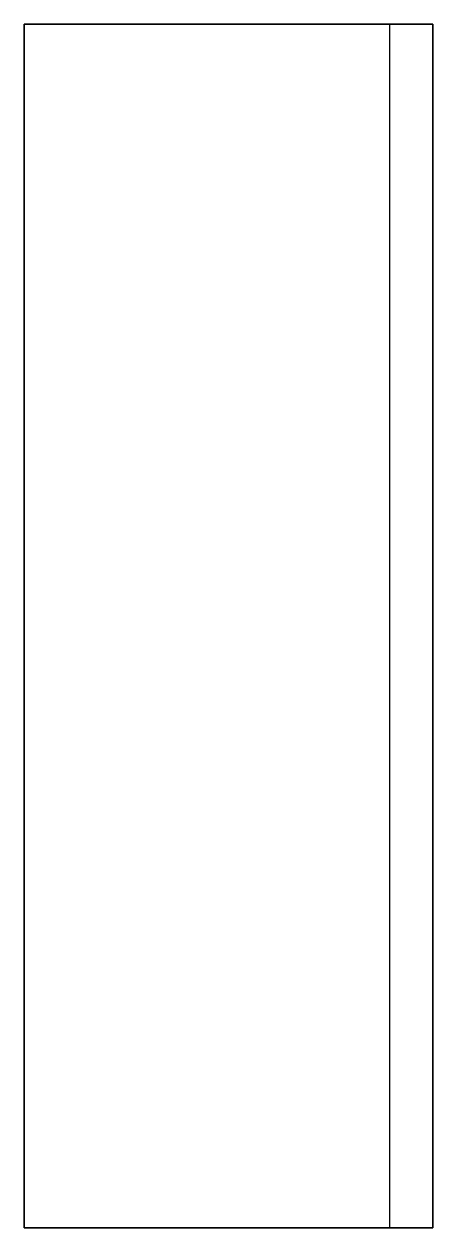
# Model space of a CAD drawing. Header units: millimetres. Extents: x 0 to 170, y -500 to 0.
import ezdxf

# ---------------------------------------------------------------- set-up
doc = ezdxf.new("R2010")
doc.units = ezdxf.units.MM
doc.layers.add('Layer1', color=10, linetype='Continuous')

msp = doc.modelspace()

# ---------------------------------------------------------------- linework, layer by layer
at = {"layer": 'Layer1'}
for points in [[(0, 0), (0, 0, 18), (0, -500, 18), (0, -500)], [(0, 0), (0, 0, 18), (152, 0, 18), (152, 0)], [(152, -500, 18), (0, -500, 18), (0, 0, 18), (152, 0, 18)], [(0, -500), (170, -500), (170, 0), (0, 0)], [(152, -500, 18), (170, -500, 3), (170, 0, 3), (152, 0, 18)], [(170, 0), (170, 0, 3), (152, 0, 18), (152, 0)], [(170, -500), (170, -500, 3), (170, 0, 3), (170, 0)], [(0, -500), (0, -500, 18), (152, -500, 18), (152, -500)], [(152, -500), (170, -500), (170, -500, 3), (152, -500, 18)]]:
    msp.add_3dface(points, dxfattribs=at)

doc.saveas('drawing.dxf')
